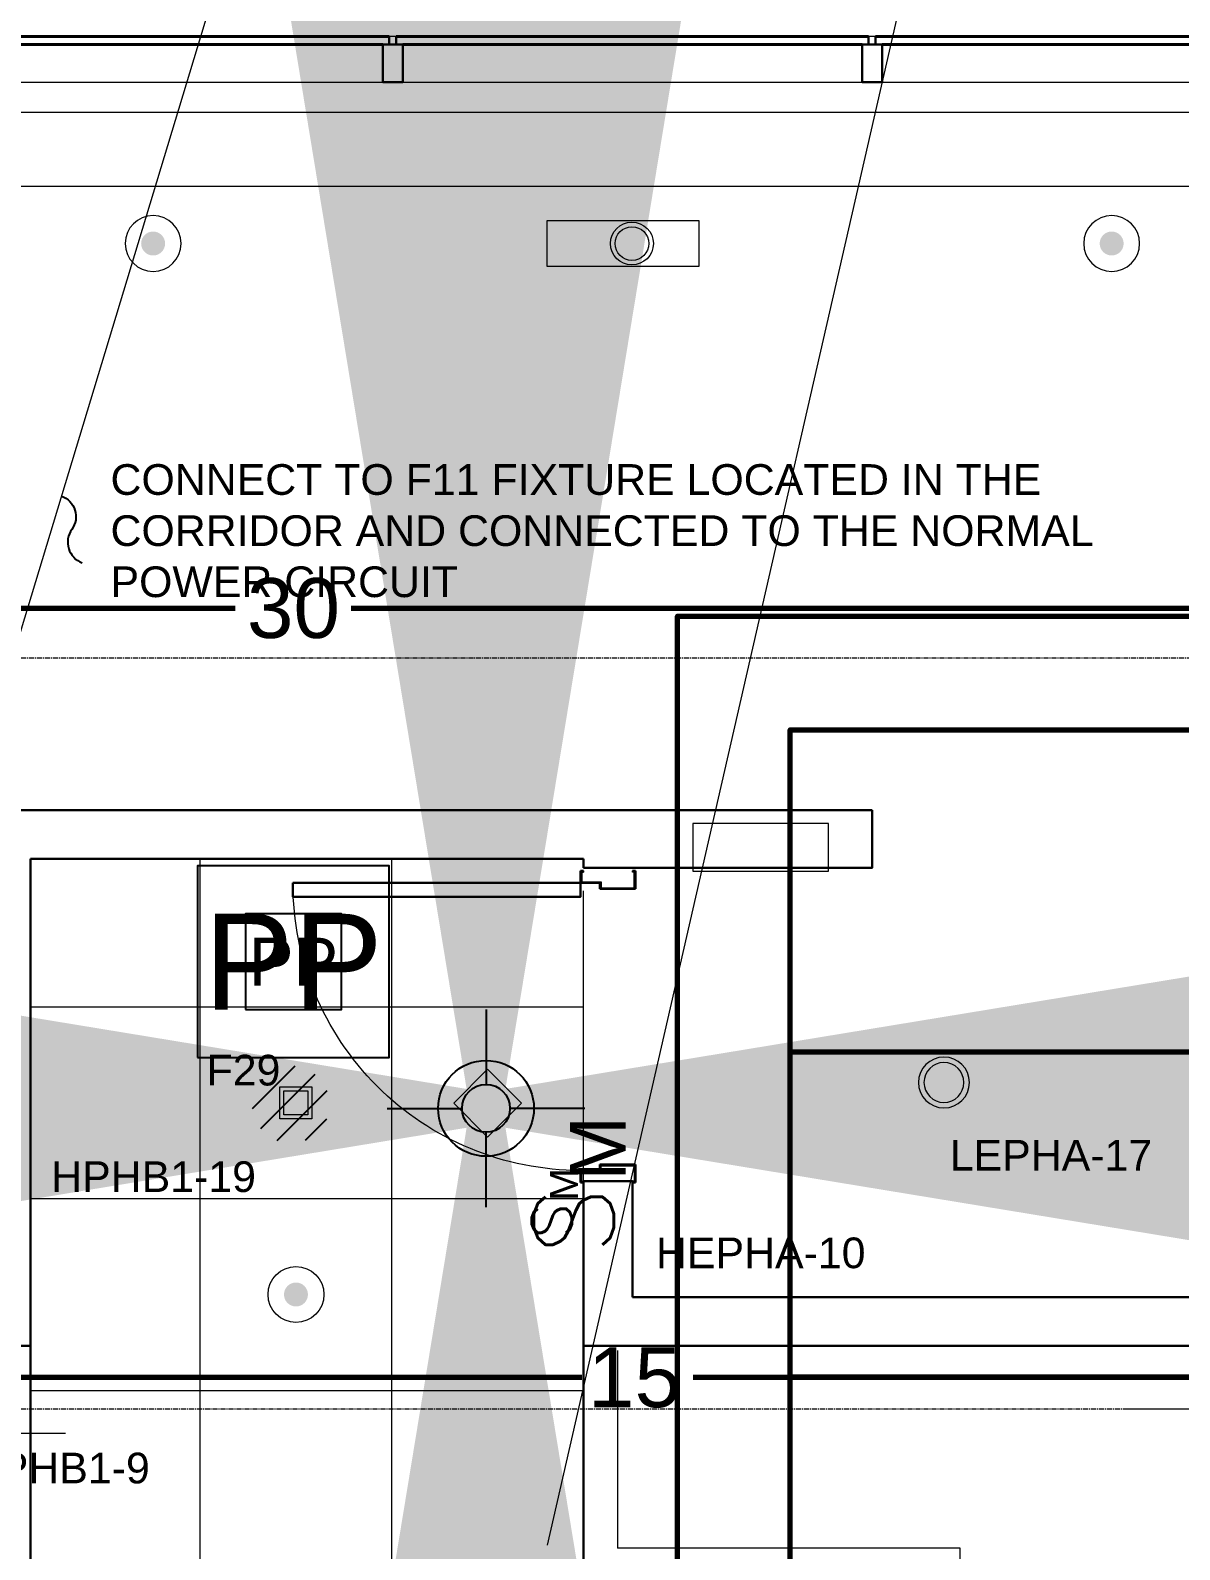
# Model space of a CAD drawing. Header units: inches. Extents: x -40190 to 0, y -3216 to 2257.
# Drawn here: x -28730.1 to -28586.2, y 909.5 to 1099.7 of the extents above; entities that cross this region are included whole.
import ezdxf
from ezdxf import colors
from ezdxf.entities.mleader import LeaderData, LeaderLine
from ezdxf.enums import TextEntityAlignment as Align
from ezdxf.math import Vec2, Vec3

# ---------------------------------------------------------------- set-up
doc = ezdxf.new("R2010")
doc.units = ezdxf.units.IN
doc.header["$LTSCALE"] = 0.5
doc.header["$MEASUREMENT"] = 0
doc.linetypes.add('A113$0$CENTER', pattern=[2, 1.25, -0.25, 0.25, -0.25])
for name, color, linetype in [('A113$0$A-ANNO-IDEN', 8, 'Continuous'), ('A113$0$A-COLS-COLS13-14', 8, 'Continuous'), ('A113$0$A-DOOR', 8, 'Continuous'), ('A113$0$A-DOOR-FRAM', 8, 'Continuous'), ('A113$0$A-FLOR-SPCL', 8, 'Continuous'), ('A113$0$A-GLAZ', 8, 'Continuous'), ('A113$0$A-GRID-GRDP0-15', 8, 'Continuous'), ('A113$0$A-WALL-FULL-INTR', 8, 'Continuous'), ('A113$0$A-WALL-INTR', 8, 'Continuous'), ('A613$0$A-CLNG-LITE', 3, 'Continuous'), ('A613$0$A-CLNG-PATT', 8, 'Continuous'), ('A613$0$A-CLNG-SPNK', 8, 'Continuous'), ('E-Anno-Keyn', 72, 'Continuous'), ('E-FIRE', 234, 'Continuous'), ('E-Lite-Circ', 52, 'Continuous'), ('E-Lite-Swch', 53, 'Continuous'), ('E-Lite-Swch @ 48', 53, 'Continuous'), ('E-Lite-Swch @ 96', 53, 'Continuous'), ('E-TEXT', 6, 'Continuous'), ('M-Anno-Note', 6, 'Continuous'), ('XREF', 7, 'Continuous')]:
    doc.layers.add(name, color=color, linetype=linetype)
doc.layers.add('E-Fire-Covr', color=240, linetype='Continuous', lineweight=70, plot=False)
doc.styles.add('M08', font='arial.ttf', dxfattribs={"height": 7.68})
doc.styles.add('MAMEP ANNO', font='arial.ttf', dxfattribs={"height": 0.1015625})
doc.styles.get("Standard").update_dxf_attribs({"font": 'simplex.shx'})
doc.dimstyles.new('STANDARD_WS', dxfattribs={"dimscale": 2.666666666666667, "dimtxt": 0.18, "dimasz": 0.18, "dimexe": 0.18, "dimexo": 0.0625, "dimgap": 0.09, "dimtad": 0, "dimtih": 1, "dimtoh": 1, "dimdec": 4, "dimzin": 0, "dimdsep": 46, "dimlunit": 4, "dimtxsty": 'Standard', "dimcen": 0.09, "dimadec": 0, "dimazin": 0, "dimtfac": 1, "dimtdec": 4, "dimtofl": 0, "dimtmove": 0, "dimatfit": 3, "dimfxl": 1, "dimfrac": 2, "dimtolj": 1, "dimtzin": 0, "dimarcsym": 0})

# ---------------------------------------------------------------- blocks, each defined once
blk = doc.blocks.new('A113$0$roof5win_22')
at = {"layer": 'A113$0$A-GLAZ', "linetype": 'Continuous', "lineweight": 30}
for p, q in [((0.812499999992724, 5.75), (0.812499999992724, 4.75)), ((1.6875, 5.75), (1.6875, 4.75)), ((0, 4.75), (0, 0)), ((0, 4.75), (2.5, 4.75)), ((2.5, 4.75), (2.5, 0)), ((0, 0), (2.5, 0))]:
    blk.add_line(p, q, dxfattribs=at)
at = {"layer": 'A113$0$A-GLAZ', "linetype": 'Continuous', "lineweight": 0}
for p, q in [((1.687500000003638, 5.750000000000227), (0.812499999996362, 5.75)), ((2.5, 0), (60, 0))]:
    blk.add_line(p, q, dxfattribs=at)
at = {"layer": 'A113$0$A-GLAZ', "linetype": 'Continuous', "lineweight": 40}
for p, q in [((1.6875, 5.750000000000227), (60.81249999999272, 5.750000000000227)), ((2.5, 4.75), (60, 4.75))]:
    blk.add_line(p, q, dxfattribs=at)
blk = doc.blocks.new('A113$0$36D478_16')
at = {"layer": 'A113$0$A-DOOR', "linetype": 'Continuous', "lineweight": 0, "extrusion": (0, 0, -1)}
blk.add_arc((6.511889655110281, -0.8524998728934179), 35.99999999999905, 269.9999999999996, 359.9999999999997, dxfattribs=at)
at = {"layer": 'A113$0$A-DOOR', "linetype": 'Continuous', "lineweight": 30}
blk.add_3dface([(-42.51188965834444, -0.85249989487113), (-42.51188965834444, -2.60249989487113), (-6.511889658344444, -2.60249989487113), (-6.511889658344444, -0.85249989487113)], dxfattribs=at)
at = {"layer": 'A113$0$A-DOOR-FRAM', "linetype": 'Continuous', "lineweight": 30}
for p, q in [((-6.512068729301973, 0.6480972586405187), (-6.512068729301973, -0.8528869933279566)), ((-6.512068729301973, 0.6480972586405187), (-6.137068729301973, 0.6480972586405187)), ((0.3748209290424711, 0.6480971649252751), (-0.0001790709575288929, 0.6480971649252751)), ((0.3748209290424711, -1.603379213027551), (0.3748209290424711, 0.6480971649252751)), ((-6.512068729301973, -0.8528869933279566), (-4.089824634815159, -0.8528869933279566)), ((-4.089824634815159, -0.8528869933279566), (-4.089824634815159, -1.603379119312194)), ((-4.089824634815159, -1.603379119312194), (0.3748209290424711, -1.603379213027551)), ((-4.089824634815159, -36.85288699332796), (-4.089824634815159, -36.10239486734372)), ((-4.089824634815159, -36.10239486734372), (0.362931244981155, -36.10289559041439)), ((0.362931244981155, -36.10289559041439), (0.362931244981155, -38.3543719683671)), ((-6.512068729301973, -38.35387124529655), (-6.512068729301973, -36.85288699332796)), ((-6.512068729301973, -36.85288699332796), (-4.089824634815159, -36.85288699332796)), ((-6.512068729301973, -38.35387124529655), (-6.137068729301973, -38.35387124529655)), ((0.362931244981155, -38.3543719683671), (-0.01206875501884497, -38.3543719683671))]:
    blk.add_line(p, q, dxfattribs=at)
at = {"layer": 'A113$0$A-DOOR-FRAM', "linetype": 'Continuous', "lineweight": 13}
for p, q in [((-6.361970304104034, 0.497998833443603), (-6.361970304104034, -0.7027885681311545)), ((-6.361970304104034, 0.497998833443603), (-6.137068729301973, 0.497998833443603)), ((-6.137068729301973, 0.6480972586405187), (-6.137068729301973, 0.497998833443603)), ((-0.0001790709575288929, 0.4979987397283594), (-0.0001790709575288929, 0.6480971649252751)), ((0.2247225038445322, 0.4979987397283594), (-0.0001790709575288929, 0.4979987397283594)), ((0.2247225038445322, -1.453280787830636), (0.2247225038445322, 0.4979987397283594)), ((-6.361970304104034, -0.7027885681311545), (-3.93972620961722, -0.7027885681311545)), ((-3.93972620961722, -0.7027885681311545), (-3.93972620961722, -1.453280694115392)), ((-3.93972620961722, -1.453280694115392), (0.2247225038445322, -1.453280787830636)), ((-6.361970304104034, -38.20377282009963), (-6.361970304104034, -37.00298541852487)), ((-6.361970304104034, -37.00298541852487), (-3.93972620961722, -37.00298541852487)), ((-3.93972620961722, -37.00298541852487), (-3.93972620961722, -36.25249329254063)), ((-3.93972620961722, -36.25249329254063), (0.2128328197832161, -36.25299401561119)), ((0.2128328197832161, -36.25299401561119), (0.2128328197832161, -38.2042735431703)), ((-6.361970304104034, -38.20377282009963), (-6.137068729301973, -38.20377282009963)), ((-6.137068729301973, -38.35387124529655), (-6.137068729301973, -38.20377282009963)), ((0.2128328197832161, -38.2042735431703), (-0.01206875501884497, -38.2042735431703)), ((-0.01206875501884497, -38.2042735431703), (-0.01206875501884497, -38.3543719683671))]:
    blk.add_line(p, q, dxfattribs=at)
blk = doc.blocks.new('A113')
at = {"layer": 'A113$0$A-ANNO-IDEN', "lineweight": 0, "flags": 128}
for points in [[(-21653.60628338802, 1825.562982004742), (-21705.15209907875, 1825.562982004742), (-21966.59420031121, 962.0517194559358)], [(-21653.60628338802, 1723.207707634837), (-21695.57135580699, 1723.207707634837), (-21881.70661671017, 910.0727024116721)]]:
    blk.add_lwpolyline(points, dxfattribs=at)
at = {"layer": 'A113$0$A-COLS-COLS13-14', "lineweight": 0}
for p, q in [((-21809.02376485816, 927.1574136608538, -4909.552277958322), (-21753.02376485816, 927.1574136608538, -4909.552277958322)), ((-21998.01243008369, 924.1097054296403, -4909.552277958322), (-21942.01243008369, 924.1097054296403, -4909.552277958322))]:
    blk.add_line(p, q, dxfattribs=at)
at = {"layer": 'A113$0$A-FLOR-SPCL', "lineweight": 13}
blk.add_3dface([(-21863.46134555674, 994.4582819329452, 1992.754061503529), (-21846.46134555674, 994.4582819329452, 1992.754061503529), (-21846.46134555674, 1000.458281932945, 1992.754061503529), (-21863.46134555674, 1000.458281932945, 1992.754061503529)], dxfattribs=at)
at = {"layer": 'A113$0$A-GRID-GRDP0-15', "linetype": 'A113$0$CENTER', "lineweight": 0}
for p, q in [((-23884.56308005413, 1021.16966543879), (-20452.75765742801, 1021.16966543879)), ((-24110.5720660874, 927.1574136608536), (-20437.53836367614, 927.1574136608536))]:
    blk.add_line(p, q, dxfattribs=at)
at = {"layer": 'A113$0$A-WALL-FULL-INTR', "lineweight": 30}
for p, q in [((-21877.14862201419, 996.0042443742547, 1992.754061503529), (-21946.38799757268, 996.0042549350318, 1992.754061503529)), ((-21946.38713105831, 855.2215666969406, 1992.754061503529), (-21946.38799757266, 996.0042465637009, 1992.754061503529)), ((-21877.14857238546, 994.879120370819, 1992.754061503529), (-21877.14862201419, 996.0042443742547, 1992.754061503529)), ((-21877.14862201419, 955.6522504065514, 1992.754061503529), (-21877.14862201419, 905.4752579070025, 1992.754061503529)), ((-21871.02362198848, 955.6517971379117, 1992.754061503529), (-21877.14862198848, 955.6522504065495, 1992.754061503529)), ((-21871.02362201419, 941.1580800495325, 1992.754061503529), (-21871.02362201419, 955.6517971379136, 1992.754061503529)), ((-21964.01113886245, 935.0318274360271, 1992.754061503529), (-21946.38786344785, 935.0305320749143, 1992.754061503529)), ((-21793.02376485816, 935.0315753819198, 1992.754061503529), (-21877.14862201419, 935.0315660717647, 1992.754061503529))]:
    blk.add_line(p, q, dxfattribs=at)
at = {"layer": 'A113$0$A-WALL-FULL-INTR', "lineweight": 0}
for p, q in [((-21872.90813392263, 934.4534122071307, 1992.754061503529), (-21872.90813392263, 909.7247657810183, 1992.754061503529)), ((-21830.00719534806, 909.7247657959794, 1992.754061503529), (-21872.90813392263, 909.7247657810183, 1992.754061503529)), ((-21830.00719215988, 832.8500450336164, 1992.754061503529), (-21830.00719433894, 909.7247657959794, 1992.754061503529))]:
    blk.add_line(p, q, dxfattribs=at)
at = {"layer": 'A113$0$A-WALL-FULL-INTR', "lineweight": 30, "elevation": 1992.754061503529, "flags": 128}
for points in [[(-21962.64665351535, 1002.129263830362), (-21841.02362203524, 1002.129134666964)], [(-21841.02362203837, 1002.129134666964), (-21841.02362203837, 994.8791312162439), (-21877.14857238545, 994.879120025512)], [(-21721.02351610839, 955.6519278215844), (-21721.02374621646, 941.1563416406844), (-21871.02362201419, 941.1580800495325)]]:
    blk.add_lwpolyline(points, dxfattribs=at)
at = {"layer": 'A113$0$A-WALL-INTR', "lineweight": 0}
blk.add_line((-22638.26803040503, 1089.48654728324, 1992.754061503529), (-21643.77362206226, 1089.48654728324, 1992.754061503529), dxfattribs=at)
at = {"layer": 'A113$0$A-DOOR', "lineweight": 0}
blk.add_blockref('A113$0$36D478_16', (-21871.01155325917, 993.8560232266491, 1992.754061503529), dxfattribs=at)
at = {"layer": 'A113$0$A-GLAZ', "lineweight": 30}
for p in [(-21962.27362203524, 1093.240069787033, 1992.754061503529), (-21902.27362203524, 1093.240069787033, 1992.754061503529), (-21842.27362203524, 1093.240069787033, 1992.754061503529)]:
    blk.add_blockref('A113$0$roof5win_22', p, dxfattribs=at)
blk = doc.blocks.new('*U964')
at = {"layer": 'A613$0$A-CLNG-LITE', "linetype": 'Continuous', "lineweight": 0}
h = blk.add_hatch(color=256, dxfattribs=at)
edge = h.paths.add_edge_path()
edge.add_arc((-0.0006985314357734751, -0.0003963651495269005), 1.5, 0, 360)
blk.add_circle((-0.0006985314357734751, -0.0003963651495269005), 3.5, dxfattribs=at)
blk = doc.blocks.new('*U973')
at = {"layer": 'A613$0$A-CLNG-LITE', "linetype": 'Continuous', "lineweight": 0, "extrusion": (0, 0, -1)}
for radius in [3.187499999999996, 2.499999999999996]:
    blk.add_circle((0.0002857205327018164, 0.0008884911336508594), radius, dxfattribs=at)
blk = doc.blocks.new('*U988')
at = {"layer": 'A613$0$A-CLNG-LITE', "linetype": 'Continuous', "lineweight": 0}
for points in [[(-1.999211581245618, 2.000055444688428), (2.000788418754382, 2.000055444688428), (2.000788418754382, -1.999944555311572), (-1.999211581245618, -1.999944555311572)], [(-1.499211581245618, 1.500055444688428), (1.500788418754382, 1.500055444688428), (1.500788418754382, -1.499944555311572), (-1.499211581245618, -1.499944555311572)]]:
    blk.add_3dface(points, dxfattribs=at)
blk = doc.blocks.new('*U991')
at = {"layer": 'A613$0$A-CLNG-SPNK', "linetype": 'Continuous', "lineweight": 0, "extrusion": (0, 0, -1)}
h = blk.add_hatch(color=256, dxfattribs=at)
edge = h.paths.add_edge_path()
edge.add_arc((-0.001435939790098928, -0.001157527794930502), 1.5, 0, 360)
blk.add_circle((-0.001435939790098928, -0.001157527794930502), 3.5, dxfattribs=at)
blk = doc.blocks.new('*U962')
at = {"layer": 'A613$0$A-CLNG-LITE', "linetype": 'Continuous', "lineweight": 0}
for radius in [2.687499999999996, 2.107843137254898]:
    blk.add_circle((0.0006862733243906405, 0.0007945929437482846), radius, dxfattribs=at)
blk = doc.blocks.new('A613')
at = {"layer": 'A613$0$A-CLNG-LITE', "lineweight": 0}
blk.add_3dface([(-21862.70667257682, 1075.929730000315, 2679.431303900345), (-21862.70667257682, 1070.179730000315, 2679.431303900345), (-21881.70667257682, 1070.179730000315, 2679.431303900345), (-21881.70667257682, 1075.929730000315, 2679.431303900345)], dxfattribs=at)
at = {"layer": 'A613$0$A-CLNG-LITE', "lineweight": 13}
blk.add_3dface([(-21884.91178655002, 965.4290006825933, 2679.431303900345), (-21889.15442723713, 961.1863599954735, 2679.431303900345), (-21893.39706792425, 965.4290006825933, 2679.431303900345), (-21889.15442723713, 969.671641369713, 2679.431303900345)], dxfattribs=at)
at = {"layer": 'A613$0$A-CLNG-PATT', "lineweight": 13}
blk.add_line((-23354.27355463428, 1080.240069787034, 2679.431303900345), (-21430.78504086001, 1080.240069787034, 2679.431303900345), dxfattribs=at)
at = {"layer": 'A613$0$A-CLNG-PATT', "lineweight": 0}
for p, q in [((-21925.14862293407, 721.2251272784163, 2679.431303900345), (-21925.14862293407, 996.0042516954835, 2679.431303900345)), ((-21901.14862293407, 721.2251273632613, 2679.431303900345), (-21901.14862293407, 996.0042480348691, 2679.431303900345)), ((-21877.14862293407, 833.4752605049553, 2679.431303900345), (-21877.14862293407, 992.0188002218897, 2679.431303900345)), ((-21946.38788352714, 977.4752579070025, 2679.431303900345), (-21877.14866076996, 977.4752579070025, 2679.431303900345)), ((-21946.38773580766, 953.4752579070025, 2679.431303900345), (-21877.14866076996, 953.4752579070025, 2679.431303900345)), ((-21946.38758808817, 929.4752579070025, 2679.431303900345), (-21877.14866076996, 929.4752579070025, 2679.431303900345))]:
    blk.add_line(p, q, dxfattribs=at)
at = {"layer": 'A613$0$A-CLNG-LITE', "lineweight": 0}
for name, p in [('*U962', (-21871.08235885015, 1073.053935407372, 2679.431303900345)), ('*U973', (-21832.02339839479, 968.01685185995, 2679.431303900345)), ('*U988', (-21913.14361356081, 965.4744047610504, 2679.431303900345)), ('*U964', (-21913.14212661063, 941.4748565708903, 2679.431303900345))]:
    blk.add_blockref(name, p, dxfattribs=at)
at = {"layer": 'A613$0$A-CLNG-SPNK', "lineweight": 0}
for p in [(-21931.02505797503, 1073.05588752811, 2679.431303900345), (-21811.02505797503, 1073.05588752811, 2679.431303900345)]:
    blk.add_blockref('*U991', p, dxfattribs=at)
blk = doc.blocks.new('LTG-SwitchM-Anno')
at = {"color": 0, "linetype": 'ByBlock'}
blk.add_text('S', height=0.1041666666666667, dxfattribs=at).set_placement((4.381680203853951e-14, -0.1093749999999834), align=Align.CENTER)
at = {"color": 6, "style": 'MAMEP ANNO'}
blk.add_attdef('SUB', (0.05208333333333333, -0.125), '', height=0.07291666666666666, dxfattribs=at)
blk = doc.blocks.new('*U1228')
at = {"layer": 'E-Lite-Swch @ 48', "xscale": 48, "yscale": 48, "zscale": 48, "rotation": 89.99999999999999}
blk.add_blockref('LTG-SwitchM-Anno', (-28667.55986940664, 950.7060138407506), dxfattribs=at).add_auto_attribs({'SUB': 'M'})
at = {"layer": 'E-Lite-Swch @ 96', "xscale": 96, "yscale": 96, "zscale": 96, "rotation": 89.99999999999999}
blk.add_blockref('LTG-SwitchM-Anno', (-28667.55986940664, 950.7060138407506), dxfattribs=at).add_auto_attribs({'SUB': 'M'})
blk = doc.blocks.new('*U285')
at = {"layer": 'E-Fire-Covr'}
blk.add_lwpolyline([(7.321967916774256, 120), (120, 120), (120, -120), (-120, -120), (-120, 120), (-6.601122124153449, 120)], dxfattribs=at)
at = {"layer": 'E-Fire-Covr', "style": 'MAMEP ANNO'}
blk.add_text('15', height=7.5, dxfattribs=at).set_placement((0, 120), align=Align.MIDDLE_CENTER)
blk = doc.blocks.new('*U288')
at = {"layer": 'E-Fire-Covr'}
blk.add_lwpolyline([(7.241391349800466, 183.9999999999999), (180.0000000000001, 183.9999999999999), (180.0000000000001, -176.0000000000001), (-179.9999999999999, -176.0000000000001), (-179.9999999999999, 183.9999999999999), (-7.303288049926664, 183.9999999999999)], dxfattribs=at)
blk = doc.blocks.new('*U289')
at = {"layer": 'E-Fire-Covr'}
blk.add_lwpolyline([(7.241391349800466, 183.9999999999999), (180.0000000000001, 183.9999999999999), (180.0000000000001, -176.0000000000001), (-179.9999999999999, -176.0000000000001), (-179.9999999999999, 183.9999999999999), (-7.303288049926664, 183.9999999999999)], dxfattribs=at)
at = {"layer": 'E-Fire-Covr', "style": 'MAMEP ANNO'}
blk.add_text('30', height=7.5, dxfattribs=at).set_placement((1.13686837721616e-13, 183.9999999999999), align=Align.MIDDLE_CENTER)
blk = doc.blocks.new('LTG-SwitchPP-Anno')
at = {"color": 0, "linetype": 'ByBlock'}
blk.add_lwpolyline([(-0.1250000000000004, -0.125), (0.1249999999999996, -0.125), (0.1249999999999996, 0.125), (-0.1250000000000004, 0.125)], close=True, dxfattribs=at)
at = {"color": 0, "linetype": 'ByBlock', "style": 'MAMEP ANNO'}
blk.add_text('PP', height=0.125, dxfattribs=at).set_placement((-4.440892098500626e-16, 0), align=Align.MIDDLE_CENTER)
blk = doc.blocks.new('*U1243')
at = {"layer": 'E-Lite-Swch @ 48', "xscale": 48, "yscale": 48, "zscale": 48}
blk.add_blockref('LTG-SwitchPP-Anno', (-28697.16597651059, 983.1436090574207), dxfattribs=at)
at = {"layer": 'E-Lite-Swch @ 96', "xscale": 96, "yscale": 96, "zscale": 96}
blk.add_blockref('LTG-SwitchPP-Anno', (-28697.16597651059, 983.1436090574207), dxfattribs=at)
blk = doc.blocks.new('MLD-KeyNote')
at = {"color": 0, "linetype": 'Continuous', "transparency": 16777216}
blk.add_lwpolyline([(-0.09374999999999836, -0.09374999999999824), (0.09375000000000164, -0.09374999999999824), (0.09375000000000164, 0.09375000000000176), (-0.09374999999999836, 0.09375000000000176)], close=True, dxfattribs=at)
at = {"color": 0, "linetype": 'ByBlock', "transparency": 16777216, "style": 'MAMEP ANNO'}
blk.add_attdef('ID', text='', height=0.1015625, dxfattribs=at).set_placement((1.636051583235917e-15, 1.757853122323165e-15), align=Align.MIDDLE_CENTER)
blk = doc.blocks.new('CIRCUIT BREAK')
at = {"layer": 'E-Lite-Circ'}
blk.add_lwpolyline([(648.3524659019417, -4335.259670456557, -0.5000000000000004), (649.6572308373434, -4339.432607988137, 0.4999999999999992), (650.9619957727441, -4343.605545519715)], format="xyb", dxfattribs=at)
blk = doc.blocks.new('LTG-DTSensor-Anno')
at = {"color": 0, "linetype": 'ByBlock'}
blk.add_circle((0, 0), 0.06249999999999112, dxfattribs=at)
for points in [[(0.02181805516357382, 0.128783711906848), (-0.02181805516374791, 0.1286350277344912), (-0.0004460525168656915, 0.2596177007998977)], [(-0.1287837119068205, -0.02181805516358049), (-0.1286350277344641, 0.02181805516374125), (-0.2596177007998706, 0.0004460525168594742)], [(0.1287837119068209, -0.02181805516358049), (0.1286350277344641, 0.02181805516374125), (0.2596177007998706, 0.0004460525168594742)], [(0.02181805516357382, -0.1287837119067934), (-0.02181805516374791, -0.128635027734437), (-0.0004460525168661356, -0.2596177007998435)]]:
    blk.add_solid(points, dxfattribs=at)
for points in [[(-8.659739592076221e-14, 0.1287093698206707), (-1.505462421391712e-13, 0.06249999999998046)], [(-0.1287093698206436, 7.993605777301127e-14), (-0.06249999999995293, 1.438849039914203e-13)], [(0.1287093698206436, 7.993605777301127e-14), (0.06249999999995337, 1.438849039914203e-13)], [(-8.659739592076221e-14, -0.1287093698206165), (-1.505462421391712e-13, -0.06249999999992584)]]:
    blk.add_leader(points, dimstyle='STANDARD_WS', override={"dimscale": 192, "dimasz": 0.125, "dimgap": 0.09, "dimtad": 0, "dimfrac": 0}, dxfattribs=at)
blk = doc.blocks.new('*U1229')
at = {"layer": 'E-Lite-Swch @ 48', "xscale": 48, "yscale": 48, "zscale": 48}
blk.add_blockref('LTG-DTSensor-Anno', (-28673.05816723105, 964.7807288266249), dxfattribs=at)
at = {"layer": 'E-Lite-Swch @ 96', "xscale": 96, "yscale": 96, "zscale": 96}
blk.add_blockref('LTG-DTSensor-Anno', (-28673.05816723105, 964.7807288266249), dxfattribs=at)

msp = doc.modelspace()

# ---------------------------------------------------------------- hatches: boundary and pattern name
h = msp.add_hatch()
h.set_pattern_fill('ANSI31', color=1, scale=20)
h.set_pattern_definition([(45, (-5.799461208302091, 65.29035502154306), (-1.767766952966369, 1.767766952966369), [])])
edge = h.paths.add_edge_path()
edge.add_arc((-28697.46616030705, 965.2884479528891), 4.84867727200492, 0, 360)

# ---------------------------------------------------------------- block references
msp.add_blockref('CIRCUIT BREAK', (-29374.56931082465, 5376.694608423444))
at = {"layer": 'E-FIRE'}
for name, p in [('*U289', (-28697.16387358019, 843.4198097869576)), ('*U288', (-28469.10228668945, 842.4210832925874)), ('*U285', (-28514.98759609752, 892.1869407063009)), ('*U285', (-28514.98759609752, 851.8728927696629)), ('*U285', (-28654.46181329575, 811.1156541584824)), ('*U285', (-28514.98759609752, 811.187471143041))]:
    msp.add_blockref(name, p, dxfattribs=at)
at = {"layer": 'E-Lite-Swch'}
for name in ['*U1243', '*U1229', '*U1228']:
    msp.add_blockref(name, (0, 0), dxfattribs=at)
at = {"layer": 'XREF'}
for name in ['A113', 'A613']:
    msp.add_blockref(name, (-6783.709277151709, 0), dxfattribs=at)

# ---------------------------------------------------------------- texts
at = {"layer": 'E-TEXT', "style": 'M08'}
for s, p in [('F29', (-28708.04478825362, 967.6439884247593, -1.039677376139947e-05)), ('LEPHA-17', (-28615.00190517068, 956.9951095816796)), ('HPHB1-19', (-28727.4956793055, 954.3102059597287)), ('HEPHA-10', (-28651.78077020867, 944.7706866003791)), ('LPHB1-9', (-28736.91340686136, 917.8306381160364))]:
    msp.add_text(s, height=3.84, dxfattribs=at).set_placement(p)
at = {"layer": 'E-TEXT', "insert": (-28720.07007971579, 1045.43034225476), "char_height": 3.84, "attachment_point": 1, "style": 'M08'}
msp.add_mtext_dynamic_manual_height_columns('CONNECT TO F11 FIXTURE LOCATED IN THE\\PCORRIDOR AND CONNECTED TO THE NORMAL POWER CIRCUIT', width=123.8190406606154, gutter_width=1, heights=[0], dxfattribs=at)

# ---------------------------------------------------------------- leaders
at = {"layer": 'E-Anno-Keyn'}
ml = msp.add_multileader_block('Standard', dxfattribs=at)
ml.set_content('MLD-KeyNote', color=256, scale=48)
ml.set_attribute('ID', '14', width=0)
ml.set_leader_properties(color=256, linetype='Continuous')
ml.build(insert=Vec2(0, 0))
ml.multileader.update_dxf_attribs({"has_dogleg": 0, "text_left_attachment_type": 2, "text_right_attachment_type": 2, "dogleg_length": 3.84375, "arrow_head_size": 6, "scale": 48})
ctx = ml.context
ctx.base_point, ctx.scale, ctx.char_height, ctx.arrow_head_size, ctx.landing_gap_size, ctx.plane_origin = Vec3(-28554.28452113709, 968.4075302146666), 48, 368.64, 6, 192, Vec3(-28566.24230468611, 949.9728553273088)
ctx.left_attachment, ctx.right_attachment = 2, 2
notes = []
notes.append((ctx, [(0, (1, 1, 0), (-28738.78452113709, 968.4075302146666), (1, 0), 184.5, [(0, [(-28566.24230468611, 949.9728553273088), (-28561.04889508152, 968.4075302146666)], 0, [])])]))
ctx.block.insert = Vec3(-28549.78452113709, 968.4075302146665)
at = {"layer": 'M-Anno-Note'}
ml = msp.add_multileader_mtext('Standard', dxfattribs=at)
ml.set_content('{\\L2-EHC-PH-1}', color=256, style='MAMEP ANNO')
ml.set_leader_properties(color=256, linetype='Continuous')
ml.build(insert=Vec2(0, 0))
ml.multileader.update_dxf_attribs({"has_dogleg": 0, "text_right_attachment_type": 3, "dogleg_length": 3.84375, "arrow_head_size": 6, "scale": 48})
ctx = ml.context
ctx.base_point, ctx.scale, ctx.char_height, ctx.arrow_head_size, ctx.landing_gap_size, ctx.plane_origin = Vec3(-28437.39041167344, 1013.604875023282), 48, 4.875, 6, 1.875, Vec3(-28455.39041167344, 1025.917375023282)
ctx.right_attachment = 3
notes.append((ctx, [(0, (1, 1, 0), (-28621.89041167344, 1013.604875023282), (1, 0), 184.5, [(0, [(-28453.00055642191, 991.0474344457621), (-28444.39041167344, 1013.604875023282)], 0, [])])]))
ctx.mtext.insert, ctx.mtext.flow_direction = Vec3(-28435.51541167344, 1016.529875023282), 5
for ctx, leaders in notes:
    for number, flags, end, landing, length, lines in leaders:
        leader = LeaderData()
        leader.index, (leader.has_last_leader_line, leader.has_dogleg_vector, leader.attachment_direction) = number, flags
        leader.last_leader_point, leader.dogleg_vector, leader.dogleg_length = Vec3(end), Vec3(landing), length
        for number, points, colour, breaks in lines:
            line = LeaderLine()
            line.index, line.vertices, line.color, line.breaks = number, Vec3.list(points), colors.encode_raw_color(colour), breaks
            leader.lines.append(line)
        ctx.leaders.append(leader)

doc.saveas('drawing.dxf')
